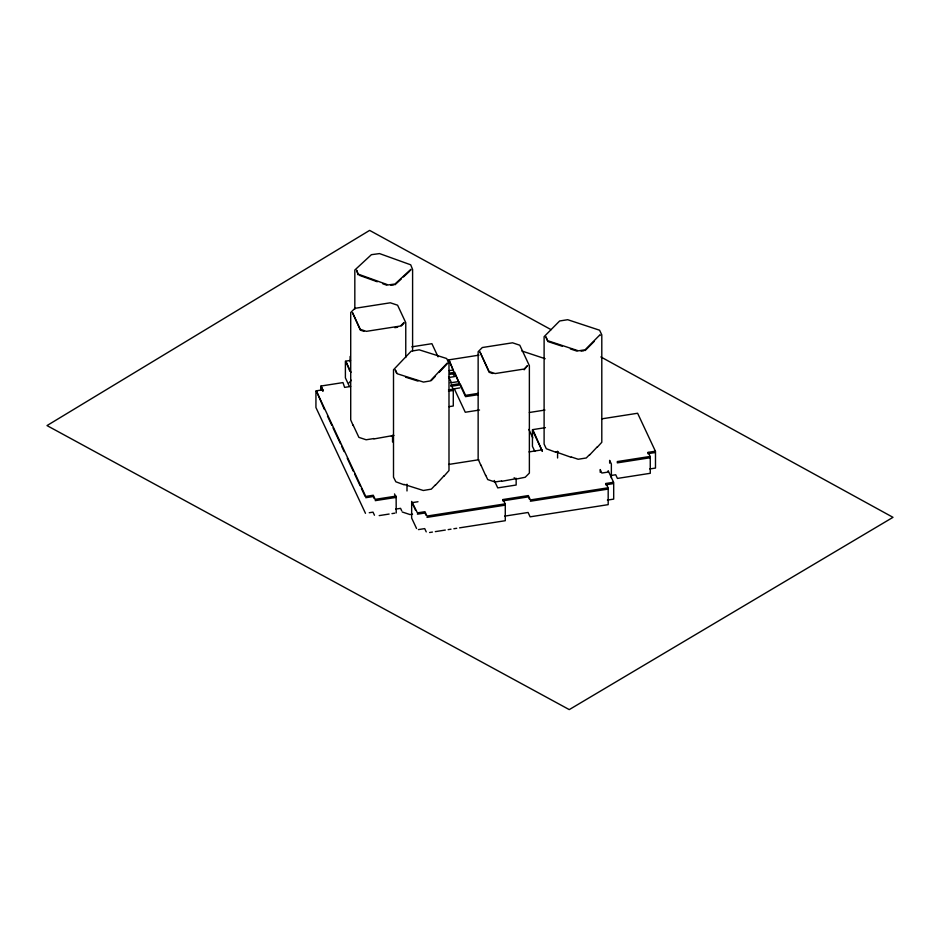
<?xml version="1.0" encoding="UTF-8"?>
<svg xmlns="http://www.w3.org/2000/svg" width="940" height="940" viewBox="0 0 940 940"><rect width="100%" height="100%" fill="white"/><g stroke="black" fill="none" stroke-linecap="round" stroke-linejoin="round"><path stroke-width="1.41" d="M349.034 382.956L351.313 380.218M447.217 363.052L430.214 380.947L423.505 382.075L397.244 373.756L395.282 369.878L396.598 373.239M431.213 380.653L435.208 376.447M439.215 372.24L447.217 363.815M435.232 485.052L431.331 489.141L423.305 490.492L404.012 484.394M443.892 475.922L435.232 485.428M443.892 476.31L448.991 470.552L448.991 363.157L446.653 358.516L419.193 349.821L411.168 351.184L393.507 369.772L393.507 477.168L395.858 481.797L404.012 484.77M585.162 350.538L594.08 341.526M589.65 454.549L586.255 457.98L578.182 459.249L571.297 456.981M597.17 446.947L589.65 454.937M597.17 447.334L601.8 442.282L601.8 334.887L599.591 330.222L567.701 319.706L559.641 320.975L544.107 336.673L544.107 444.068L546.304 448.733L555.646 452.199L558.043 451.682M524.12 369.82L527.598 365.543L524.12 369.044L495.204 373.556L489.141 371.547L479.917 351.842L489.141 372.311L492.783 373.521M403.988 322.514L400.499 326.015L366.365 331.35L360.302 329.341L352.488 312.644L360.302 330.105L363.945 331.315M401.368 325.91L403.988 323.289M394.988 284.785L401.333 278.91M403.448 276.959L409.781 271.096M394.812 327.672L397.655 327.238M411.814 346.825L431.906 343.688L438.064 356.836M350.561 360.396L345.391 361.207L345.391 377.845L349.445 386.528M478.977 355.156L448.568 359.903L448.568 362.676M322.479 389.853L315.934 390.876L315.934 407.514L365.472 513.322M449.062 370.654L453.291 369.984M350.679 386.446L344.616 387.397L342.982 382.592L320.704 386.07L320.704 390.229M581.108 351.172L583.811 350.749M449.496 373.086L454.748 372.264L459.166 383.003L454.748 373.568L449.496 374.39M448.85 377.469L454.478 376.599L453.291 374.049M450.248 382.874L458.697 381.546M452.739 389.031L459.789 387.926M448.498 389.865L452.822 389.195L452.822 390.5L448.498 391.169M478.296 393.355L465.547 395.34L460.048 383.602L450.871 385.036L450.871 386.34L460.048 384.906L465.547 396.645L478.296 394.659M448.944 406.668L453.28 405.998L453.28 389.348L451.341 385.189M479.529 410.028L465.277 412.249L454.478 389.184M529.361 412.495L544.977 410.052M373.956 438.545L366.142 439.767L358.892 437.37L353.146 425.103M391.357 435.831L373.956 438.933M391.357 436.219L393.93 435.431M545.412 427.653L532.439 429.674L532.439 446.324L534.813 451.376M601.6 418.876L637.614 413.259L655.486 451.412L655.486 468.061L649.775 468.954M448.65 464.442L478.777 459.742M528.997 451.905L541.91 449.884M365.731 497.718L373.274 496.543L374.238 498.599M375.201 500.656L396.128 497.401M501.572 480.951L494.969 481.985L487.719 479.576L485.651 475.158M516.213 478.672L501.572 481.339M418.006 501.737L412.026 502.665L415.621 510.349M369.244 512.735L373.015 512.147L374.461 515.238M395.716 509.092L400.558 508.34L401.709 510.784M610.859 475.511L615.712 474.759L617.427 478.425L650.269 473.302L650.269 456.652L648.341 452.528M379.196 515.602L389.125 514.051M391.968 513.616L394.8 513.17M412.566 514.168L410.028 514.568L402.273 512.006M417.419 514.18L424.962 513.005L425.985 515.191M426.995 517.364L504.815 505.215L504.815 503.911L426.995 516.06L424.962 511.701L417.419 512.876L411.661 501.42L411.661 518.069L416.549 528.491M530.383 501.231L607.722 489.153L607.722 487.848L530.383 499.927L528.339 495.568L502.782 499.563L502.782 500.867L528.339 496.872L529.361 499.046M418.418 529.596L424.704 528.609L426.231 531.876M504.615 516.142L528.08 512.476L530.125 516.836L608.18 504.651L608.18 488.001L606.147 483.654M607.405 500.103L613.691 499.116L613.691 482.467L608.192 470.74L607.839 472.103L601.847 473.043L600.214 469.542L600.214 472.338M429.592 532.522L432.447 532.075M435.302 531.629L445.302 530.066M448.157 529.631L451.012 529.185M453.867 528.738L456.723 528.292M459.578 527.845L505.274 520.713L505.274 504.063L503.229 499.716M390.899 285.325L393.625 284.961M405.539 377.152L417.971 381.088M547.715 341.467L562.402 346.308M570.404 348.952L577.078 351.149M555.646 451.811L571.297 457.357M521.865 350.996L545.141 358.716M359.538 275.385L377.269 281.765M382.721 283.727L386.81 285.208M551.098 329.67L369.632 230.394L47 425.585L569.264 709.606L893 517.329L600.86 356.93M514.121 477.755L516.213 479.059L525.213 477.262L529.373 473.079L529.373 365.684L519.785 345.215L512.535 342.806L482.302 347.53L478.143 351.713L478.143 459.108L480.951 465.488M547.104 340.163L545.881 336.802L547.715 340.703L578.417 350.832L585.162 349.762L600.026 334.757L600.026 335.521M533.497 432.388L542.368 451.341L532.91 429.827L532.91 431.131M528.856 429.439L532.769 437.817M453.151 370.184L449.026 360.055L453.75 371.441M448.568 376.552L451.517 382.862M494.252 480.457L497.742 487.895L516.154 485.028L516.154 478.248M480.951 465.112L485.651 475.534M350.984 372.322L345.838 361.348L349.833 371.194M394.506 493.935L395.587 496.25M353.146 425.491L350.714 419.91L350.714 312.515L354.885 308.332L390.335 302.798L397.585 305.195L405.763 322.655L405.763 357.482M324.406 409.452L316.38 391.017L365.731 496.414L373.274 495.239L375.201 499.352L396.128 496.097L396.222 512.946M327.484 416.044L331.808 425.256M333.042 427.9L340.445 443.704M341.678 446.336L344.146 451.611M347.224 458.191L353.393 471.363M354.627 474.007L360.185 485.863M361.418 488.495L365.108 496.402M358.175 274.891L356.601 270.191L358.175 274.127L388.173 284.926L394.988 284.021L410.839 269.345L410.839 270.109M611.364 477.978L611.364 464.031L609.649 460.365L609.649 463.15M557.585 451.224L557.585 457.991M412.601 350.785L412.601 269.51L410.71 264.81L379.548 253.589L371.394 254.681L354.827 270.027L354.827 309.213M406.997 484.182L406.997 490.962M392.544 435.232L392.544 442M350.115 356.448L350.115 362.006M655.016 451.259L647.883 452.375L647.883 453.679L655.016 452.563L655.016 451.259M649.81 456.499L617.322 461.564L617.322 462.868L649.81 457.804L649.81 456.499M613.232 482.326L605.689 483.501L605.689 484.805L613.232 483.63L613.232 482.326M322.937 390.006L321.163 386.223L322.937 391.298L322.937 390.006"/></g></svg>
